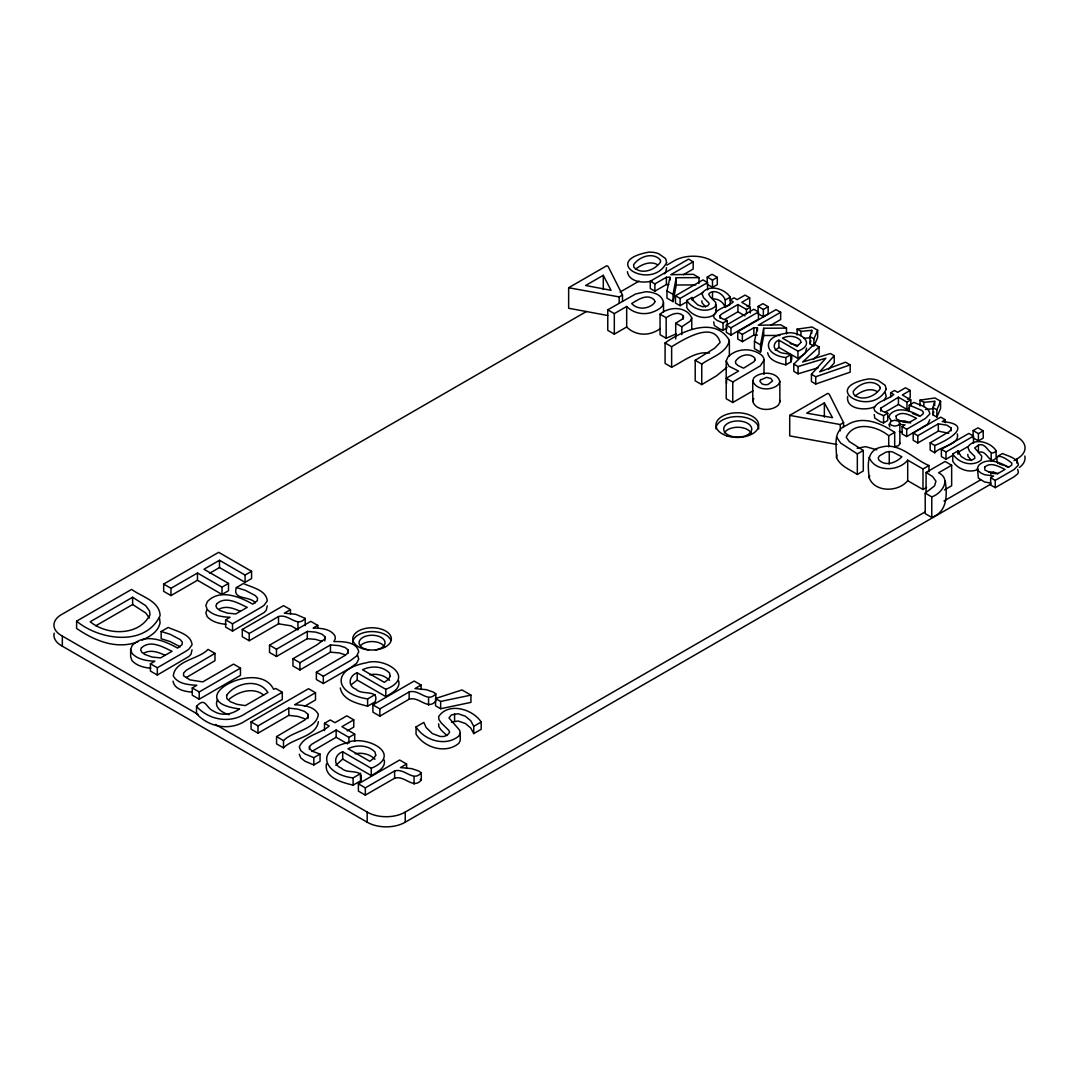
<?xml version="1.0" encoding="UTF-8"?>
<svg xmlns="http://www.w3.org/2000/svg" width="1079" height="1079" viewBox="0 0 1079 1079"><rect width="100%" height="100%" fill="white"/><g stroke="black" fill="none" stroke-linecap="round" stroke-linejoin="round"><path stroke-width="1.5" d="M944.395 489.947L951.651 485.766L951.651 465.238L938.582 472.777C951.691 479.224 941.832 493.548 931.77 496.893L931.77 517.407L925.216 513.631L925.216 493.103L934.562 485.887L935.965 481.207L932.553 476.513L926.065 472.44L926.065 492.955M321.812 641.317L315.675 639.388L307.299 638.687L276.48 656.477L269.534 652.471L269.534 645.188L276.48 649.207L307.299 631.417L315.675 632.119L321.812 634.034L324.806 636.583L324.725 639.051L316.821 644.932L292.962 658.716L292.962 665.986L299.908 669.992L330.457 652.188L339.319 652.93L345.226 654.832M292.962 658.716L299.908 662.722L330.457 644.918L339.319 645.66L345.226 647.562L348.22 650.097L348.153 652.579L345.293 655.29L316.376 672.23L316.376 679.514L323.322 683.52L350.473 667.847L356.623 663.248L358.754 659.053L357.621 655.317M894.68 432.355L888.718 435.795C877.24 425.989 853.88 420.54 846.219 437.211L849.213 441.486L863.294 450.469L863.294 470.997L857.333 474.436C850.023 469.621 840.15 466.195 836.549 457.563C836.495 446.166 832.583 430.413 846.435 425.409C862 414.916 880.788 423.076 894.68 432.355L894.68 446.558M836.549 457.563L836.832 454.812M709.523 353.076C695.442 350.85 683.493 361.384 671.637 367.224L665.082 363.434L665.082 342.92C682.589 330.444 715.364 316.322 729.364 340.424C726.733 353.062 711.155 357.257 701.755 364.095L695.2 360.319L695.2 380.833L701.755 384.623L716.618 375.735L726.882 367.373M668.778 284.546L666.39 284.532L654.899 291.168L650.273 288.498L650.273 281.228L654.899 283.898L666.39 277.263L669.978 277.29L666.97 290.871L666.97 298.141L673.053 301.648L673.053 294.378L676.223 277.735L699.017 277.627L699.017 283.44M673.053 301.648L676.223 285.018L676.223 277.735M757.458 335.056L753.857 335.029L742.365 341.665L737.739 338.995L737.739 331.725L742.365 334.396L753.857 327.76L757.458 327.787L754.45 341.369L754.45 348.638L760.533 352.145L760.533 344.875L763.703 328.245L786.483 328.124L786.483 333.95M760.533 352.145L763.703 335.515L763.703 328.245M753.021 390.827L732.762 402.521L726.221 398.731L726.194 361.006L727.907 357.014A27.703 15.996 0 0 1 735.945 351.633C744.227 348.423 754.154 349.461 761.288 354.897A15.227 8.794 0 0 1 764.026 360.17L764.026 374.373M726.599 379.538L726.518 383.423M607.76 309.821L635.625 293.974L645.566 291.775A15.227 8.794 0 0 1 654.71 293.367C660.968 294.891 667.254 303.118 660.361 307.987A27.703 15.996 0 0 1 651.015 312.64C642.518 315.122 632.941 312.856 626.683 306.463L614.315 313.611L607.76 309.821L607.76 330.349L614.315 334.126L626.683 326.991L626.683 306.463M326.451 763.824C323.835 777.865 342.596 782.558 353.103 785.161L360.669 780.791C365.053 767.708 347.276 774.762 341.503 768.208C332.615 765.051 334.53 754.396 342.677 751.793L371.27 768.302C404.935 753.857 364.23 733.841 346.48 742.972C313.234 751.429 326.303 774.965 353.103 777.892L360.669 773.522M764.026 360.17L760.236 365.902L732.762 381.993L726.221 378.216L738.589 371.068L728.932 366.24L726.194 361.006M713.705 321.839L714.311 325.48L719.828 329.041L723.051 330.228L727.206 327.827M874.206 414.498L874.813 418.139L880.329 421.7L883.553 422.901L887.72 420.5L887.72 413.23L882.838 411.436L880.734 409.723L880.68 408.199L898.443 397.207L906.953 402.116L910.797 399.904L910.797 405.717M928.952 465.548L922.99 468.987L907.695 460.153L907.695 480.668C898.429 492.307 874.732 492.644 869.161 477.781C867.732 464.577 866.167 449.768 882.096 446.935C899.913 442.471 914.048 459.411 928.952 465.548L928.952 471.86M869.161 477.781L869.674 475.812M676.263 333.843L666.175 338.253L660.051 334.719L660.051 314.205C668.967 306.288 686.514 306.031 691.747 317.968L690.128 321.218L681.834 326.775L675.71 323.241L675.71 339.022M797.111 329.149L812.055 327.004L817.639 330.228L813.917 338.86L813.917 346.13L810.005 343.864L810.005 336.594L811.759 330.336L800.928 331.361L797.111 329.149L797.111 334.976M810.005 343.864L810.882 340.735M920.05 400.12L934.98 397.976L940.564 401.213L940.564 408.482L936.855 417.101L932.944 414.849L932.944 407.565L934.684 401.307L923.867 402.332L920.05 400.12L920.05 405.947M932.944 414.849L933.821 411.706M847.676 396.398C845.437 409.656 866.707 411.193 875.379 406.378M752.737 380.833L753.776 377.974C760.182 371.122 777.231 371.203 779.847 381.494L779.847 402.008L778.593 404.814C771.984 411.598 755.974 411.234 752.737 401.361L752.737 380.833C755.974 390.706 771.984 391.07 778.593 384.299L779.847 381.494M752.737 401.361L753.776 398.488M899.859 423.251L898.375 425.261L894.95 426.084L891.254 425.22L889.797 423.157L891.254 421.147L894.707 420.284L898.375 421.107L899.859 423.251L899.859 443.766L898.375 445.789L894.95 446.612M150.777 668.211C143.939 667.658 136.79 665.797 131.975 660.618L130.64 656.733L130.64 649.464L132.177 645.498C144.721 632.469 164.386 640.643 177.563 648.088L182.081 644.635L182.324 642.099L180.206 639.577L170.158 634.29L161.162 631.498L161.162 638.768L170.158 641.56L180.206 646.847M206.871 610.161L205.86 612.791L207.181 616.675C211.997 621.868 219.158 623.729 225.983 624.269M990.886 483.122L984.507 481.949L978.37 478.064L977.48 468.205L978.505 465.562C986.853 456.876 999.95 462.325 1008.73 467.288L1011.738 464.982L1011.9 463.296C1008.002 459.533 993.004 449.7 997.805 463.511M217.607 699.61C213.183 707.298 222.746 713.138 229.139 714.676M814.537 344.687L817.639 337.511L817.639 330.228M936.855 417.101L936.855 409.831L940.564 401.213M481.18 722.04L473.748 726.329L470.781 720.772L465.4 716.254L458.157 713.745L451.44 714.891L448.985 717.926L459.654 730.227L460.247 733.207L458.845 736.013C445.897 746.992 424.479 740.626 416.049 726.922L423.845 722.417L426.165 727.597L432.409 733.599L440.138 736.471L443.806 736.512L447.259 735.177L449.646 732.236L448.931 730.496L441.284 722.97L438.937 719.612L438.64 716.564C448.473 701.863 472.804 709.051 481.18 722.04L481.18 729.31L473.748 733.599L470.781 728.042L465.4 723.523L458.157 721.015L451.44 722.161M725.263 300.029C723.348 293.987 714.716 288.781 709.132 293.421L708.768 294.446L710.387 296.981L715.876 302.633L715.337 306.49C706.718 313.8 692.448 309.565 686.837 300.434L692.03 297.426L693.581 300.879L697.735 304.871L702.874 306.787L707.622 305.923L709.213 303.968L708.741 302.808L703.643 297.804L701.876 293.528C708.431 283.737 724.643 288.525 730.213 297.17L730.213 304.453L725.263 307.299L725.263 300.029L730.213 297.17M716.281 304.615L716.281 311.885L715.337 313.76C706.718 321.07 692.448 316.835 686.837 307.704L686.837 300.434M335.825 765.375L342.677 759.063L342.677 751.793M664.556 273.796L665.986 271.76L666.471 267.7M884.16 400.592L886.223 396.492L885.185 392.594M819.069 346.939L802.628 362.031L830.439 353.507L834.242 355.706L819.662 371.85L845.518 362.207L850.171 364.891L850.171 372.174L815.724 384.016L811.435 381.548L811.435 374.278L825.907 358.161L798.055 366.55L793.793 364.082L814.24 344.161L819.069 346.939L819.069 354.209L813.202 359.604M828.632 369.193L834.242 362.976L834.242 355.706M720.179 318.44L720.179 315.527L721.73 313.976L737.942 304.534L746.452 309.444L750.296 307.232L750.296 313.045M309.471 749.433L309.471 746.52L311.804 744.2L336.149 730.011L348.922 737.389L354.694 734.071L354.694 741.34M907.695 460.153C898.429 471.793 874.732 472.116 869.161 457.267M790.894 354.654L785.849 357.567C763.865 354.924 761.761 336.958 785.04 333.492C797.327 329.486 818.408 343.135 797.947 351.174L778.903 340.182C773.481 341.908 772.2 349.003 778.121 351.12C783.489 355.868 795.223 350.257 790.894 361.924L785.849 364.837C778.971 363.057 769.192 360.804 767.641 352.725M775.275 350.243L778.903 347.451L778.903 340.182M375.195 694.539L367.615 698.922C334.126 693.797 331.01 669.223 366.401 662.776C384.852 656.76 416.507 677.261 385.796 689.319L357.203 672.81C349.043 675.414 347.141 686.069 356.016 689.238C361.789 695.78 379.565 688.739 375.195 701.822L367.615 706.192C357.297 703.521 342.609 700.136 340.276 687.997M351.754 684.275L357.203 680.08L357.203 672.81M635.41 269.305C641.398 264.49 650.151 260.565 657.529 264.665M855.027 396.101C861.002 391.272 869.755 387.361 877.133 391.461M229.274 699.111C238.513 691.477 253.376 686.757 263.64 695.065M931.77 517.407C947.47 511.81 947.268 494.937 945.231 480.964M186.276 677.531L214.977 660.672L214.977 653.402L208.031 649.396C199.102 659.202 174.69 660.294 173.314 675.967C177.9 684.126 188.569 684.733 196.837 685.286L192.264 687.93L192.264 695.2L199.21 699.219L240.469 675.387L240.469 668.117L233.523 664.111L202.717 681.901L190.012 679.905L183.565 675.751L183.578 673.067L186.276 670.248L214.977 653.402M311.804 751.47L336.149 737.281L347.505 743.849M607.733 315.486L568.646 308.257L568.646 287.742L606.749 265.731L608.165 266.54L622.502 294.999L622.502 301.311M603.296 275.293L585.614 285.503L611.024 290.291L603.296 275.293L603.296 289.509M586.463 311.494L62.339 614.099A25.775 14.877 0 0 0 62.339 636.07L62.339 646.2L367.184 822.198A26.516 15.308 0 0 0 405.245 822.198L990.684 484.201M620.047 292.112L639.024 281.147M666.768 265.137L674.065 260.916A26.274 15.16 0 0 1 712.113 260.916L1016.971 436.928A26.436 15.268 0 0 1 1016.971 458.899L1016.971 463.242M568.646 287.742L619.198 296.914L622.502 294.999M650.273 281.228L688.55 259.122L693.177 261.792L693.177 269.062L683.371 274.727M693.177 261.792L670.76 274.727L693.257 274.309L699.017 277.627M76.596 621.153L131.611 589.404C141.362 596.7 159.571 600.801 160.097 615.596C145.395 647.13 99.214 640.13 76.596 621.153L76.596 628.423C94.305 640.656 116.64 649.963 138.031 641.722M132.636 597.253L90.191 621.76C107.293 635.747 139.434 636.219 150.035 614.598L149.415 610.768L145.719 605.697L132.636 597.253L132.636 604.523L95.856 625.753M251.582 571.317L245.081 575.067L219.482 560.284L203.971 569.24L228.505 583.402L228.505 590.685L222.004 594.435L197.47 580.273L170.981 595.568L163.671 591.346L163.671 584.063L218.673 552.313L251.582 571.317L251.582 578.587L245.081 582.336L219.482 567.554L209.609 573.259M707.231 282.873L707.231 277.06L712.032 274.295L717.292 277.33L717.292 284.6L712.491 287.365L707.231 284.33M687.323 301.54L680.094 305.708L675.467 303.037L675.467 295.767L702.955 279.906L707.581 282.577L707.581 289.846M163.671 584.063L170.981 588.298L197.47 573.003L222.004 587.165L228.505 583.402M675.467 295.767L680.094 298.438L707.581 282.577M707.231 277.06L712.491 280.095L717.292 277.33M691.666 299.031L703.238 292.355M660.051 314.205L666.175 317.739C670.976 314.488 678.448 310.779 683.304 315.945L683.493 317.496L681.968 319.317L675.71 323.241M255.413 602.905C249.991 595.595 231.972 600.396 236.368 587.569L243.422 583.496C251.636 587.435 266.311 589.97 267.268 600.882L264.058 605.306L260.754 607.531L232.524 623.824L225.619 619.832L225.619 627.101L232.524 631.094L264.058 612.575L266.216 610.363L267.255 605.885M161.162 631.498L168.216 627.425C176.417 631.377 191.091 633.899 192.062 644.81L188.838 649.234L185.534 651.46L157.318 667.753L150.413 663.774L150.413 671.044L157.318 675.036L188.838 656.504L191.01 654.306L192.035 649.814M747.046 306.544L749.676 305.033L749.676 297.764L741.772 302.322L750.296 307.232M665.082 342.92L671.637 346.696C683.196 339.764 713.759 320.112 720.152 342.448L714.73 348.166L695.2 360.319M724.872 319.344L737.942 311.804L745.036 315.904M749.676 297.764L745.049 295.093L737.146 299.652L734.03 297.844L730.186 300.056L733.315 301.864C727.543 307.043 716.604 308.162 713.394 315.81L714.311 318.197L717.144 320.463L723.051 322.958L727.206 320.557L727.206 324.927M758.092 306.423L762.893 303.658L768.154 306.692L768.154 313.962L763.352 316.74L758.092 313.692L758.092 306.423L763.352 309.457L768.154 306.692M726.329 325.13L753.816 309.268L758.443 311.939L758.443 319.209L730.955 335.07L726.329 332.399L726.329 325.13L730.955 327.8L758.443 311.939M225.619 619.832L230.016 617.296C221.896 616.891 212.995 615.691 207.181 609.406L205.86 605.521L207.384 601.569C219.941 588.527 239.592 596.7 252.769 604.159L257.301 600.693L257.53 598.171L255.413 595.635L245.365 590.348L236.368 587.569M150.413 663.774L154.81 661.238C146.69 660.82 137.775 659.62 131.975 653.334L130.64 649.464M737.739 331.725L776.03 309.619L780.656 312.29L780.656 319.559L770.851 325.224M780.656 312.29L758.24 325.238L780.724 324.806L786.483 328.124M297.575 629.623L291.074 625.833L278.517 623.824L249.222 640.737L242.276 636.731L242.276 629.448L283.548 605.629L290.48 609.635L290.48 614.005M242.276 629.448L249.222 633.467L278.517 616.554C288.74 613.344 296.941 628.18 305.195 618.388L295.727 614.275L284.357 613.182L290.48 609.635M269.534 645.188L310.806 621.369L317.752 625.375L317.752 628.288M192.264 687.93L199.21 691.949L240.469 668.117M317.752 625.375L313.166 628.018C320.8 628.275 330.552 628.585 335.016 635.949L335.313 638.66L333.856 641.587C342.299 641.492 356.596 641.412 358.754 651.783L356.623 655.978L350.473 660.577L323.322 676.25L316.376 672.23M778.903 347.451L797.947 358.444L805.244 353.319L806.606 348.085M196.513 706.381C205.671 696.225 205.765 708.161 213.575 711.115C221.802 716.429 232.012 714.392 239.551 708.916C178.224 700.986 258.137 657.205 273.567 689.279L275.752 688.483L282.28 692.259L282.28 699.529L245.715 720.651C230.232 731.211 208.773 727.327 196.513 713.651L196.513 706.381C208.773 720.057 230.232 723.942 245.715 713.381L282.28 692.259M304.521 718.681L297.804 716.402L288.821 715.377L258.016 733.167L251.07 729.161L251.07 721.891L308.554 688.699L315.5 692.718L315.5 699.988L304.399 706.381M836.994 444.508L789.707 435.889L789.707 415.375L827.822 393.363L829.225 394.172L843.576 422.631L843.576 427.365M251.07 721.891L258.016 725.897L288.821 708.107L297.804 709.132L304.521 711.412L307.906 714.244L307.96 716.942L305.074 719.814L276.561 736.606L276.561 743.876L283.507 747.882C292.625 738.198 316.349 736.957 318.332 721.635M315.5 692.718L294.702 704.722C302.997 705.342 314.016 705.909 318.332 714.365C316.349 729.687 292.625 730.928 283.507 740.612L276.561 736.606M824.369 402.926L806.687 413.136L832.516 417.681L824.369 402.926L824.369 417.141M890.688 397.085L890.688 392.729L894.531 390.504L897.661 392.311L905.551 387.752L910.177 390.423L910.177 397.692L907.547 399.217M789.707 415.375L840.271 424.546L843.576 422.631M324.509 730.564L324.509 723.294L330.268 719.963L334.962 722.674L346.818 715.836L353.764 719.841L353.764 727.111L347.182 730.915M910.177 390.423L902.287 394.981L910.797 399.904M357.203 680.08L385.796 696.589C391.421 693.244 400.552 689.036 398.771 681.038M421.107 685.057L414.97 688.591L426.353 689.683L433.218 692.044L435.808 693.797L435.808 701.067C427.567 710.872 419.367 696.036 409.143 699.232L379.848 716.146L372.902 712.14L372.902 704.87L414.161 681.051L421.107 685.057L421.107 689.414M885.373 412.016L898.443 404.477L906.953 409.386L909.516 407.916M353.764 719.841L341.908 726.68L354.694 734.071M890.688 392.729L893.817 394.523C888.044 399.716 877.106 400.822 873.896 408.469L874.813 410.87L877.659 413.122L883.553 415.631L887.72 413.23M372.902 704.87L379.848 708.876L409.143 691.963C419.367 688.753 427.567 703.602 435.808 693.797M909.246 410.937L909.246 405.111L913.94 402.4C919.416 405.03 929.181 406.716 929.828 413.972L925.485 418.409L906.684 429.267L902.084 426.61L902.084 433.879L906.684 436.536L927.684 424.195L929.815 419.744M324.509 723.294L329.203 726.005C320.544 733.787 304.116 735.46 299.301 746.938L300.677 750.539L304.925 753.924L313.8 757.674L320.045 754.073L320.045 761.342L313.8 764.944L304.925 761.194L300.677 757.809L299.301 754.208M902.084 426.61L905.011 424.91L899.306 424.344M836.549 437.049L840.649 443.064L857.333 453.908L863.294 450.469M948.792 433.313L938.325 431.114L917.811 442.956L913.185 440.286L913.185 433.016L940.672 417.141L945.298 419.812L945.298 422.725M913.185 433.016L917.811 435.687L938.325 423.831L946.809 425.166L951.044 427.918L951.071 429.712L949.156 431.64L930.165 442.822L930.165 450.091L934.792 452.762C939.782 446.315 960.027 444.939 957.343 433.933M945.298 419.812L942.237 421.579C972.476 424.128 952.433 438.276 934.792 445.492L930.165 442.822M342.677 759.063L371.27 775.572C376.908 772.213 386.039 768.019 384.259 760.007M406.594 764.026L400.457 767.574L411.841 768.653L418.706 771.026L421.296 772.78L421.296 780.05C413.055 789.841 404.841 775.005 394.617 778.215L365.322 795.129L358.39 791.109L358.39 783.84L399.648 760.021L406.594 764.026L406.594 768.396M973.15 430.588L977.952 427.81L983.212 430.858L983.212 438.128L978.41 440.893L973.15 437.858L973.15 430.588L978.41 433.623L983.212 430.858M953.243 455.055L946.013 459.236L941.387 456.565L941.387 449.296L968.861 433.421L973.487 436.091L973.487 443.375M941.387 449.296L946.013 451.966L973.487 436.091M358.39 783.84L365.322 787.859L394.617 770.945C404.841 767.735 413.055 782.572 421.296 772.78M977.547 469.594C968.821 473.344 957.693 469.163 952.744 461.232L952.744 453.949L957.936 450.955L961.133 456.457L966.271 459.614L971.235 460.342L974.769 458.481L974.647 456.336L969.549 451.319L967.796 447.057C974.35 437.265 990.549 442.053 996.133 450.698L996.133 457.968C988.984 466.236 987.555 448.864 978.41 452.465L978.41 445.182C987.555 441.594 988.984 458.966 996.133 450.698M957.586 452.56L967.701 446.706M926.065 472.44L945.096 461.461L951.651 465.238M907.695 480.668L922.99 489.502L926.578 487.438M997.805 456.242L1002.499 453.531C1007.975 456.161 1017.74 457.847 1018.387 465.103L1014.044 469.54L995.243 480.384L990.643 477.741L990.643 485.01L995.243 487.668L1014.044 476.81L1017.686 473.856L1018.387 472.373L1017.699 469.352M215.49 724.481L367.184 812.069A26.516 15.308 0 0 0 405.245 812.069L924.986 511.999M943.963 501.034L980.46 479.966M990.684 474.072L993.611 472.386M1014.044 460.585L1016.971 458.899M990.643 477.741L993.57 476.041L984.507 474.679L980.946 473.02L978.37 470.781L977.48 468.205M142.131 640.09C149.792 636.745 158.276 631.674 160.097 622.866L159.463 617.781M219.266 609.109C226.024 605.359 233.941 608.448 240.361 611.361M144.06 653.038C150.817 649.288 158.721 652.377 165.141 655.304M978.41 445.182L974.688 447.96L981.796 456.147L981.256 460.005C972.638 467.315 958.354 463.08 952.744 453.949M857.104 448.244L865.655 446.652L876.768 449.808M811.435 374.278L815.724 376.746L850.171 364.891M435.552 698.518L462.001 689.94L470.943 695.105L470.943 702.375L440.65 708.728L435.552 705.787L435.552 698.518L440.65 701.458L470.943 695.105M793.793 364.082L793.793 371.351L798.055 373.82L818.165 367.764M652.269 280.891C643.866 283.507 628.949 282.212 627.385 271.665M889.258 451.508L885.872 452.182L879.425 455.904L878.239 457.874L878.765 459.829C885.468 466.802 896.042 462.797 901.882 456.795L892.562 451.912L889.258 451.508L889.258 464.145M900.021 420.985L904.701 420.904L910.703 422.914M988.566 472.116L993.26 472.036L998.062 473.56M369.652 674.78C376.652 673.377 384.434 675.09 389.506 680.309M355.126 753.749C362.139 752.36 369.908 754.059 374.993 759.279M804.03 338.334L810.208 337.754M925.404 409.454L933.146 408.725M676.223 285.018L695.753 284.91M763.703 335.515L779.982 335.434M192.399 692.111C185.291 691.733 174.326 689.575 173.058 681.173M790.179 343.554L797.826 345.469M899.306 431.613L902.327 431.991M912.375 413.392L919.483 416.13M999.505 464.091L1003.794 465.373M1005.21 465.993L1008.042 467.261M810.005 336.594L813.917 338.86M932.944 407.565L936.855 409.831M909.246 405.111L921.925 410.492L923.341 412.178L923.179 413.85L920.171 416.17C911.404 411.193 898.294 405.758 889.946 414.444L888.921 417.074L891.524 421.147M727.206 320.557L722.337 318.764L720.232 317.051L720.179 315.527M790.894 361.924L790.624 354.492M666.97 290.871L673.053 294.378M754.45 341.369L760.533 344.875M925.216 493.103L931.77 496.893M132.636 604.523L145.719 612.966L149.415 618.038M320.045 754.073L312.721 751.389L309.565 748.813L309.471 746.52M360.669 780.791L360.265 773.292M62.339 636.07L197.996 714.379M626.683 326.991C632.941 333.384 642.518 335.65 651.015 333.155A27.703 15.996 0 0 0 660.361 328.515M420.257 779.254L421.296 780.05M446.962 735.541L441.284 730.24L438.937 726.882L438.64 723.834M971.545 460.49L967.998 456.363L967.796 454.326M705.626 306.962L702.078 302.835L701.876 300.798M725.021 307.164C723.469 301.891 717.872 298.478 712.491 298.937L712.491 291.667M888.921 424.344L889.811 426.933M899.549 442.633L899.859 443.766M715.876 309.902L716.281 311.885M779.766 400.498L779.847 402.008M995.243 480.384L995.243 487.668M991.183 453.558L991.183 460.827M978.41 433.623L978.41 440.893M958.192 451.103L958.192 454.003M957.936 450.955L957.936 453.868M951.044 427.918L951.044 430.831M946.013 451.966L946.013 459.236M938.325 423.831L938.325 431.114M934.684 401.307L934.684 405.664M934.792 445.492L934.792 452.762M923.867 402.332L923.867 406.689M922.99 468.987L922.99 489.502M917.811 435.687L917.811 442.956M906.953 402.116L906.953 409.386M906.684 429.267L906.684 436.536M898.443 397.207L898.443 404.477M888.718 435.795L888.718 446.841M883.553 415.631L883.553 422.901M880.68 408.199L880.68 411.099M857.333 453.908L857.333 474.436M840.271 424.546L840.271 430.858M815.724 376.746L815.724 384.016M811.759 330.336L811.759 333.236M800.928 331.361L800.928 335.717M797.947 351.174L797.947 358.444M798.055 366.55L798.055 373.82M785.849 357.567L785.849 364.837M763.352 309.457L763.352 316.74M757.458 327.787L757.458 330.7M753.857 327.76L753.857 335.029M746.452 309.444L746.452 313.814M742.365 334.396L742.365 341.665M737.942 304.534L737.942 311.804M732.762 381.993L732.762 402.521M730.955 327.8L730.955 335.07M729.364 340.424L729.364 356.205M723.051 322.958L723.051 330.228M712.491 280.095L712.491 287.365M701.755 364.095L701.755 384.623M692.273 297.575L692.273 300.488M691.747 317.968L691.747 329.014M683.304 315.945L683.304 319.101M681.834 326.775L681.834 334.665M680.094 298.438L680.094 305.708M671.637 346.696L671.637 367.224M669.978 277.29L669.978 280.189M666.39 277.263L666.39 284.532M666.175 317.739L666.175 338.253M663.531 302.417L663.531 311.885M654.899 283.898L654.899 291.168M619.198 296.914L619.198 303.226M614.315 313.611L614.315 334.126M473.748 726.329L473.748 733.599M460.247 733.207L460.247 740.477L458.845 743.283C445.897 754.261 424.479 747.895 416.049 734.192L416.049 726.922M454.583 713.759L454.583 721.028M440.65 701.458L440.65 708.728M428.565 697.978L428.565 705.248M414.053 776.961L414.053 784.231M409.143 691.963L409.143 699.232M405.245 812.069L405.245 822.198M394.617 770.945L394.617 778.215M385.796 689.319L385.796 696.589M379.848 708.876L379.848 716.146M371.27 768.302L371.27 775.572M367.615 698.922L367.615 706.192M367.184 812.069L367.184 822.198M365.322 787.859L365.322 795.129M353.103 777.892L353.103 785.161M348.922 737.389L348.922 743.215M348.22 650.097L348.22 653.011M336.149 730.011L336.149 737.281M330.457 644.918L330.457 652.188M324.806 636.583L324.806 640.939M323.322 676.25L323.322 683.52M313.8 757.674L313.8 764.944M307.906 714.244L307.906 718.601M307.299 631.417L307.299 638.687M305.195 618.388L305.195 625.658M299.908 662.722L299.908 669.992M297.952 622.57L297.952 629.839M288.821 708.107L288.821 715.377M283.507 740.612L283.507 747.882M278.517 616.554L278.517 623.824M276.48 649.207L276.48 656.477M258.016 725.897L258.016 733.167M249.222 633.467L249.222 640.737M245.081 575.067L245.081 582.336M232.524 623.824L232.524 631.094M222.004 587.165L222.004 594.435M219.482 560.284L219.482 567.554M199.21 691.949L199.21 699.219M197.47 573.003L197.47 580.273M170.981 588.298L170.981 595.568M157.318 667.753L157.318 675.036M62.339 646.2A25.775 14.877 0 0 1 54.193 633.157M1024.807 456.012A26.436 15.268 0 0 1 1019.345 467.517M368.694 649.963A12.975 7.486 0 0 1 361.425 638.431A12.975 7.486 0 0 1 382.667 638.431A12.975 7.486 0 0 1 375.411 649.963M360.818 645.282A12.975 7.486 0 0 1 373.739 641.614A12.975 7.486 0 0 1 384.583 647.09M352.739 642.733A19.314 11.154 0 0 1 369.531 631.674A19.314 11.154 0 0 1 390.706 639.847M715.93 428.929A21.378 12.341 0 0 1 737.321 416.588A21.378 12.341 0 0 1 758.699 428.929M724.36 432.949A14.027 8.092 0 0 1 738.319 427.271A14.027 8.092 0 0 1 751.416 433.596M660.523 260.821L660.469 262.089C655.196 270.033 641.492 275.172 633.953 267.309L633.589 264.787C638.835 256.802 652.525 251.785 660.065 259.607L660.523 260.821M880.14 387.604L880.073 388.885C874.799 396.816 861.096 401.954 853.556 394.105L853.192 391.569C858.439 383.598 872.129 378.567 879.668 386.403L880.14 387.604M226.603 695.389L226.941 698.679L230.501 701.782L237.124 704.371L245.27 705.612L267.916 692.543C258.596 677.76 235.478 682.724 226.603 695.389M666.62 262.44C652.363 291.762 598.454 261.374 648.776 252.149A15.497 8.942 0 0 1 658.649 253.713L665.568 258.542L666.62 262.44M886.223 389.222C871.967 418.544 818.071 388.157 868.393 378.945A15.497 8.942 0 0 1 878.252 380.509L885.185 385.324L886.223 389.222M141.443 647.859L140.688 650.017L141.794 652.215L144.721 654.427L152.085 657.044L160.569 657.907L172.02 651.298C162.996 647.09 150.399 639.429 141.443 647.859M216.65 603.916L215.908 606.074L217 608.286L219.927 610.498L227.305 613.101L235.775 613.964L247.226 607.356C238.216 603.161 225.619 595.487 216.65 603.916M896.109 416.008L896.352 418.908L903.204 422.118L908.855 422.698L916.476 418.301C910.474 415.496 902.084 410.398 896.109 416.008M984.668 467.14L984.898 470.039L991.763 473.249L997.414 473.829L1005.035 469.419C999.033 466.627 990.643 461.515 984.668 467.14M760.439 379.997L759.926 381.305L761.774 383.692A5.449 3.143 0 0 0 768.221 384.38L772.604 380.874L770.851 378.446L766.603 377.38L760.439 379.997M654.913 301.648L653.968 303.509C647.805 309.241 637.689 310.037 631.687 303.577C638.013 299.625 647.467 293.178 654.252 299.908L654.913 301.648M390.261 676.209L388.521 679.163L384.353 682.346L362.517 669.735C371.122 665.622 382.559 665.891 389.506 673.04L390.261 676.209M375.748 755.179L374.008 758.146L369.841 761.315L348.004 748.718C356.609 744.591 368.047 744.861 374.993 752.009L375.748 755.179M800.928 342.434L796.99 346.521L782.45 338.132C788.183 335.38 795.803 335.569 800.429 340.33L800.928 342.434M755.206 359.739L753.938 361.775L743.593 368.182L738.225 365.66L735.77 363.583L735.446 361.425C739.223 355.193 749.217 352.213 754.72 357.958L755.206 359.739M362.396 648.546A19.314 11.154 0 0 0 391.353 638.889A19.314 11.154 0 0 0 362.396 629.246A19.314 11.154 0 0 0 362.396 648.546M726.626 435.795A21.378 12.341 0 0 0 758.699 425.099A21.378 12.341 0 0 0 726.626 414.417A21.378 12.341 0 0 0 726.626 435.795M730.227 435.903A14.027 8.092 0 0 0 751.739 429.402A14.027 8.092 0 0 0 731.238 421.889A14.027 8.092 0 0 0 730.227 435.903"/></g></svg>
